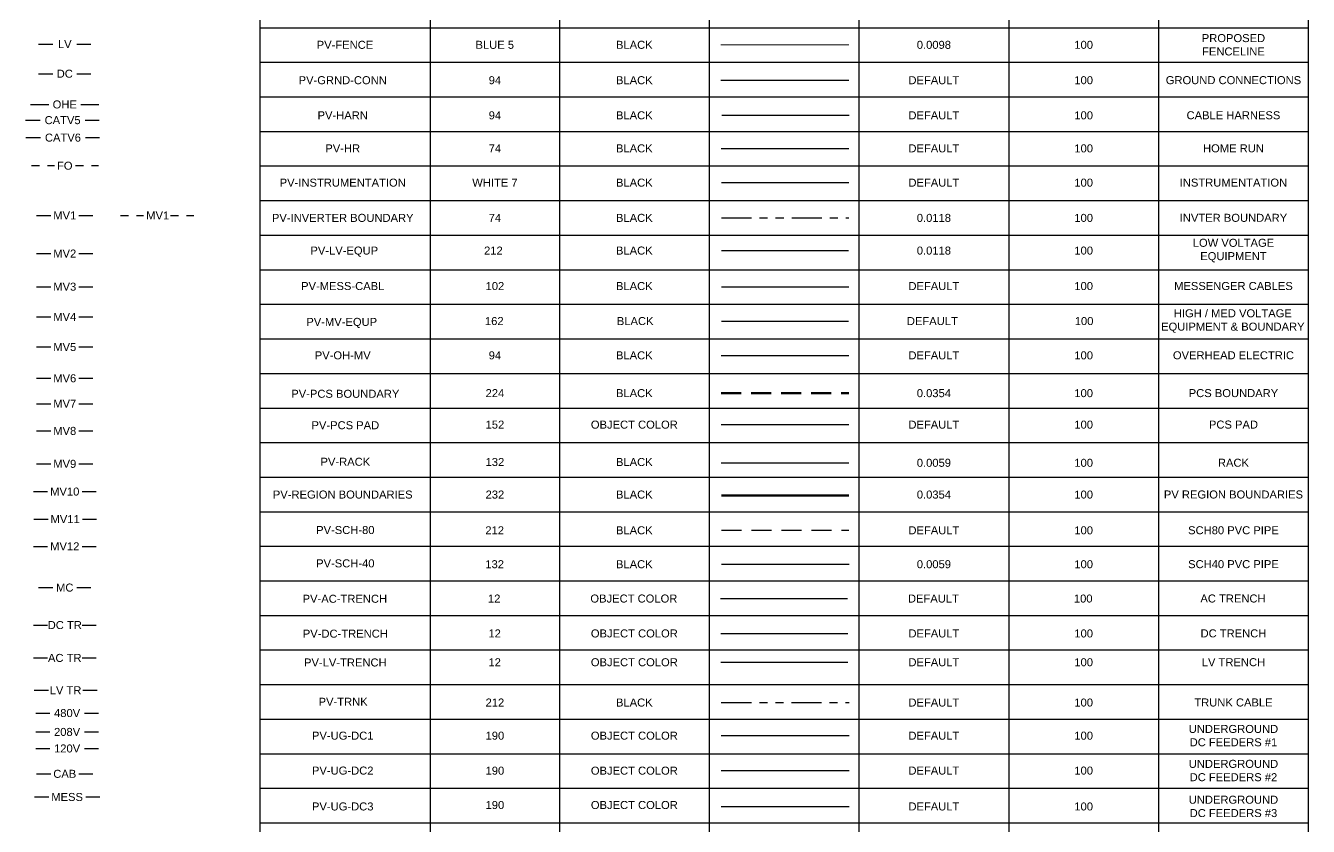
# Model space of a CAD drawing. Header units: feet. Extents: x -21 to 222, y -35 to 17.
# Drawn here: x -20.82 to -4.79, y -24.27 to -14.27 of the extents above; entities that cross this region are included whole.
import ezdxf
from ezdxf.enums import TextEntityAlignment as Align
from ezdxf.lldxf.tags import DXFTag

# ---------------------------------------------------------------- set-up
doc = ezdxf.new("R2010")
doc.units = ezdxf.units.FT
doc.header["$MEASUREMENT"] = 0
for name, pattern in [('DASHDOTX2', [2, 1, -0.5, 0, -0.5]), ('DASHED2', [0.375, 0.25, -0.125]), ('HIDDEN', [0.375, 0.25, -0.125]), ('PHANTOM2', [1.25, 0.625, -0.125, 0.125, -0.125, 0.125, -0.125]), ('PHANTOM4', [0.6875, 0.3125, 0.0625, -0.0625, 0.0625, -0.0625, 0.0625, -0.0625])]:
    doc.linetypes.add(name, pattern=pattern)
for name, color, linetype in [('PV-AC-TRENCH', 12, 'ACTR'), ('PV-DC-TRENCH', 12, 'DCTR'), ('PV-GRND-CONN', 94, 'Continuous'), ('PV-HARN', 94, 'Continuous'), ('PV-HR', 74, 'Continuous'), ('PV-INSTRUMENTATION', 7, 'Continuous'), ('PV-INVERTER BOUNDARY', 74, 'PHANTOM4'), ('PV-LV-EQUP', 212, 'Continuous'), ('PV-LV-TRENCH', 12, 'LVTR'), ('PV-MESS-CABL', 102, 'MESSENGER'), ('PV-MV-EQUIP', 162, 'Continuous'), ('PV-OH-MV', 94, 'OVERHEAD'), ('PV-PCS-PAD', 152, 'Continuous'), ('PV-RACK', 132, 'Continuous'), ('PV-SCH-40', 132, 'Continuous'), ('PV-SCH80', 212, 'HIDDEN'), ('PV-TRNK', 212, 'PHANTOM4'), ('PV-UG-DC1', 190, 'UGDC1'), ('PV-UG-DC2', 190, 'UGDC2'), ('PV-UG-DC3', 190, 'UGDC3')]:
    doc.layers.add(name, color=color, linetype=linetype)
for name, color, linetype, lineweight in [('PV-FENCE', 5, 'FENCELINE1', 20), ('PV-PCS BOUNDARY', 224, 'DASHED2', 90), ('PV-REGION BOUNDARIES', 232, 'Continuous', 90)]:
    doc.layers.add(name, color=color, linetype=linetype, lineweight=lineweight)
doc.styles.add('NEI-A', font='arial.ttf', dxfattribs={"height": 0.1})
tags = doc.linetypes.add('ACTR', pattern='A,0.176989,-0.00441,["AC TR",NEI-A,S=0.1,R=0,X=0,Y=-0.05],-0.425798,0.176989', length=0.784186).pattern_tags.tags
tags[6] = DXFTag(74, 10)
tags = doc.linetypes.add('DCTR', pattern='A,0.176989,-0.000454,["DC TR",NEI-A,S=0.1,R=0,X=0,Y=-0.05],-0.429755,0.176989', length=0.784187).pattern_tags.tags
tags[6] = DXFTag(74, 10)
doc.linetypes.add('FENCELINE1', pattern='A,0.25,-0.1,[133,ltypeshp.shx,S=0.1,R=0,X=-0.1,Y=0],-0.1,1', length=1.45)
tags = doc.linetypes.add('FIBER', pattern='A,0.376989,-0.053001,["FO",NEI-A,S=0.1,R=0,X=0,Y=-0.05],-0.246999,0.376989', length=1.053978).pattern_tags.tags
tags[6] = DXFTag(74, 10)
tags = doc.linetypes.add('G1', pattern='A,0.176989,-0.056821,["G1",NEI-A,S=0.1,R=0,X=0,Y=-0.05],-0.243179,0.176989', length=0.653978).pattern_tags.tags
tags[6] = DXFTag(74, 10)
tags = doc.linetypes.add('LVTR', pattern='A,0.176989,-0.015904,["LV TR",NEI-A,S=0.1,R=0,X=0,Y=-0.05],-0.414304,0.176989', length=0.784186).pattern_tags.tags
tags[6] = DXFTag(74, 10)
tags = doc.linetypes.add('MESSENGER', pattern='A,0.176989,-0.031547,["MESS",NEI-A,S=0.1,R=0,X=0,Y=-0.05],-0.429956,0.176989', length=0.815481).pattern_tags.tags
tags[6] = DXFTag(74, 10)
tags = doc.linetypes.add('OVERHEAD', pattern='A,0.226989,-0.048636,["OHE",NEI-A,S=0.1,R=0,X=0,Y=-0.05],-0.351364,0.226989', length=0.853978).pattern_tags.tags
tags[6] = DXFTag(74, 10)
tags = doc.linetypes.add('UGDC1', pattern='A,0.176989,-0.035266,["DC1",NEI-A,S=0.1,R=0,X=0,Y=-0.05],-0.314734,0.176989', length=0.703978).pattern_tags.tags
tags[6] = DXFTag(74, 10)
tags = doc.linetypes.add('UGDC2', pattern='A,0.176989,-0.035266,["DC2",NEI-A,S=0.1,R=0,X=0,Y=-0.05],-0.314734,0.176989', length=0.703978).pattern_tags.tags
tags[6] = DXFTag(74, 10)
tags = doc.linetypes.add('UGDC3', pattern='A,0.176989,-0.035266,["DC3",NEI-A,S=0.1,R=0,X=0,Y=-0.05],-0.314734,0.176989', length=0.703978).pattern_tags.tags
tags[6] = DXFTag(74, 10)

# ---------------------------------------------------------------- blocks, each defined once
blk = doc.blocks.new('*T5')
at = {"color": 0, "linetype": 'ByBlock', "lineweight": -2, "transparency": 16777216}
for p, q in [((0, 0), (13.101, 0)), ((0, 0), (0, -26.739)), ((13.101, 0), (13.101, -26.739)), ((0, -0.525), (13.101, -0.525)), ((2.127, -0.525), (2.127, -26.739)), ((3.743, -0.525), (3.743, -26.739)), ((5.615, -0.525), (5.615, -26.739)), ((7.486, -0.525), (7.486, -26.739)), ((9.358, -0.525), (9.358, -26.739)), ((11.23, -0.525), (11.23, -26.739)), ((0, -1.256), (13.101, -1.256)), ((0, -1.688), (13.101, -1.688)), ((0, -2.12), (13.101, -2.12)), ((0, -2.552), (13.101, -2.552)), ((0, -2.984), (13.101, -2.984)), ((0, -3.416), (13.101, -3.416)), ((0, -3.848), (13.101, -3.848)), ((0, -4.28), (13.101, -4.28)), ((0, -4.712), (13.101, -4.712)), ((0, -5.144), (13.101, -5.144)), ((0, -5.575), (13.101, -5.575)), ((0, -6.007), (13.101, -6.007)), ((0, -6.439), (13.101, -6.439)), ((0, -6.871), (13.101, -6.871)), ((0, -7.303), (13.101, -7.303)), ((0, -7.735), (13.101, -7.735)), ((0, -8.167), (13.101, -8.167)), ((0, -8.599), (13.101, -8.599)), ((0, -9.031), (13.101, -9.031)), ((0, -9.463), (13.101, -9.463)), ((0, -9.895), (13.101, -9.895)), ((0, -10.327), (13.101, -10.327)), ((0, -10.758), (13.101, -10.758)), ((0, -11.19), (13.101, -11.19)), ((0, -11.622), (13.101, -11.622)), ((0, -12.054), (13.101, -12.054)), ((0, -12.486), (13.101, -12.486)), ((0, -12.918), (13.101, -12.918)), ((0, -13.35), (13.101, -13.35)), ((0, -13.782), (13.101, -13.782)), ((0, -14.214), (13.101, -14.214)), ((0, -14.646), (13.101, -14.646)), ((0, -15.078), (13.101, -15.078)), ((0, -15.51), (13.101, -15.51)), ((0, -15.941), (13.101, -15.941)), ((0, -16.373), (13.101, -16.373)), ((0, -16.805), (13.101, -16.805)), ((0, -17.237), (13.101, -17.237)), ((0, -17.669), (13.101, -17.669)), ((0, -18.101), (13.101, -18.101)), ((0, -18.533), (13.101, -18.533)), ((0, -18.965), (13.101, -18.965)), ((0, -19.397), (13.101, -19.397)), ((0, -19.829), (13.101, -19.829)), ((0, -20.261), (13.101, -20.261)), ((0, -20.693), (13.101, -20.693)), ((0, -21.125), (13.101, -21.125)), ((0, -21.556), (13.101, -21.556)), ((0, -21.988), (13.101, -21.988)), ((0, -22.42), (13.101, -22.42)), ((0, -22.852), (13.101, -22.852)), ((0, -23.284), (13.101, -23.284)), ((0, -23.716), (13.101, -23.716)), ((0, -24.148), (13.101, -24.148)), ((0, -24.58), (13.101, -24.58)), ((0, -25.012), (13.101, -25.012)), ((0, -25.444), (13.101, -25.444)), ((0, -25.876), (13.101, -25.876)), ((0, -26.308), (13.101, -26.308)), ((0, -26.739), (13.101, -26.739))]:
    blk.add_line(p, q, dxfattribs=at)
at = {"color": 0, "transparency": 16777216, "attachment_point": 5, "style": 'NEI-A'}
for s, insert, char_height, width in [('PV ELECTRICAL', (6.551, -0.263), 0.2, 12.98132), ('LINE WEIGHT (IN.)', (8.422, -0.891), 0.15, 1.75162), ('LAYER NAME', (1.063, -0.891), 0.15, 2.00687), ('LAYER COLOR', (2.935, -0.891), 0.15, 1.49637), ('PLOT COLOR', (4.679, -0.891), 0.15, 1.75162), ('LINE TYPE', (6.551, -0.891), 0.15, 1.75162), ('SCREENING', (10.294, -0.891), 0.15, 1.75162), ('NOTES', (12.166, -0.891), 0.15, 1.75162)]:
    blk.add_mtext(s, dxfattribs=dict(at, insert=insert, char_height=char_height, width=width))

msp = doc.modelspace()

# ---------------------------------------------------------------- linework, layer by layer
at = {"layer": 'Defpoints', "linetype": 'Continuous'}
for p, q in [((-20.6602563, -14.5025974), (-20.4832675, -14.5025974)), ((-20.1832675, -14.5025974), (-20.0062787, -14.5025974)), ((-20.6602563, -14.871895), (-20.4832675, -14.871895)), ((-20.1832675, -14.871895), (-20.0062787, -14.871895)), ((-20.7602563, -15.2558354), (-20.5332675, -15.2558354)), ((-20.1332675, -15.2558354), (-19.9062787, -15.2558354)), ((-20.8219323, -15.452096), (-20.6397721, -15.452096)), ((-20.0801178, -15.452096), (-19.9031291, -15.452096)), ((-20.8177896, -15.6704099), (-20.6356294, -15.6704099)), ((-20.0759752, -15.6704099), (-19.8989864, -15.6704099)), ((-20.6852563, -16.6429847), (-20.5082675, -16.6429847)), ((-20.1582675, -16.6429847), (-19.9812787, -16.6429847)), ((-20.6852563, -17.1189595), (-20.5082675, -17.1189595)), ((-20.1582675, -17.1189595), (-19.9812787, -17.1189595)), ((-20.6852563, -17.5326043), (-20.5082675, -17.5326043)), ((-20.1582675, -17.5326043), (-19.9812787, -17.5326043)), ((-20.6852563, -17.9104268), (-20.5082675, -17.9104268)), ((-20.1582675, -17.9104268), (-19.9812787, -17.9104268)), ((-20.6852563, -18.2862311), (-20.5082675, -18.2862311)), ((-20.1582675, -18.2862311), (-19.9812787, -18.2862311)), ((-20.6852563, -18.6772103), (-20.5082675, -18.6772103)), ((-20.1582675, -18.6772103), (-19.9812787, -18.6772103)), ((-20.6852563, -18.9945269), (-20.5082675, -18.9945269)), ((-20.1582675, -18.9945269), (-19.9812787, -18.9945269)), ((-20.6852563, -19.3345089), (-20.5082675, -19.3345089)), ((-20.1582675, -19.3345089), (-19.9812787, -19.3345089)), ((-20.6852563, -19.7458871), (-20.5082675, -19.7458871)), ((-20.1582675, -19.7458871), (-19.9812787, -19.7458871)), ((-20.7241141, -20.0923142), (-20.5471254, -20.0923142)), ((-20.1169168, -20.0923142), (-19.9399281, -20.0923142)), ((-20.7195791, -20.4368367), (-20.5425903, -20.4368367)), ((-20.1123817, -20.4368367), (-19.935393, -20.4368367)), ((-20.7241141, -20.776826), (-20.5471254, -20.776826)), ((-20.1169168, -20.776826), (-19.9399281, -20.776826)), ((-20.6602563, -21.2918029), (-20.4832675, -21.2918029)), ((-20.1832675, -21.2918029), (-20.0062787, -21.2918029)), ((-20.6948515, -22.8594999), (-20.5178627, -22.8594999)), ((-20.0876542, -22.8594999), (-19.9106654, -22.8594999)), ((-20.6948515, -23.095112), (-20.5178627, -23.095112)), ((-20.0876542, -23.095112), (-19.9106654, -23.095112)), ((-20.6948515, -23.301991), (-20.5178627, -23.301991)), ((-20.0876542, -23.301991), (-19.9106654, -23.301991)), ((-20.6852563, -23.6186078), (-20.5082675, -23.6186078)), ((-20.1582675, -23.6186078), (-19.9812787, -23.6186078)), ((-20.7104945, -23.9076311), (-20.5335057, -23.9076311)), ((-20.0720021, -23.9076311), (-19.8950133, -23.9076311))]:
    msp.add_line(p, q, dxfattribs=at)
at = {"layer": 'Defpoints', "linetype": 'DASHDOTX2', "ltscale": 0.1}
for p, q in [((-20.7494104, -16.0182218), (-20.4606941, -16.0182218)), ((-20.2010911, -16.0182218), (-19.9123748, -16.0182218)), ((-19.6365699, -16.6429847), (-19.3478536, -16.6429847)), ((-19.0100513, -16.6429847), (-18.721335, -16.6429847))]:
    msp.add_line(p, q, dxfattribs=at)
at = {"layer": 'Defpoints', "linetype": 'Continuous', "lineweight": -3}
for p, q in [((-20.7241141, -21.7599779), (-20.5471254, -21.7599779)), ((-20.1169168, -21.7599779), (-19.9399281, -21.7599779)), ((-20.7241141, -22.1707787), (-20.5471254, -22.1707787)), ((-20.1169168, -22.1707787), (-19.9399281, -22.1707787)), ((-20.714051, -22.5746997), (-20.5370622, -22.5746997)), ((-20.1068537, -22.5746997), (-19.9298649, -22.5746997))]:
    msp.add_line(p, q, dxfattribs=at)
at = {"layer": 'PV-AC-TRENCH'}
msp.add_line((-12.140657, -21.4289628), (-10.5528591, -21.4289628), dxfattribs=at)
at = {"layer": 'PV-DC-TRENCH'}
msp.add_line((-12.1348436, -21.8647788), (-10.5470457, -21.8647788), dxfattribs=at)
at = {"layer": 'PV-FENCE', "ltscale": 0.5}
msp.add_line((-12.1347289, -14.5112531), (-10.5357044, -14.5112531), dxfattribs=at)
at = {"layer": 'PV-GRND-CONN'}
msp.add_line((-12.135116, -14.9532753), (-10.5350019, -14.9532753), dxfattribs=at)
at = {"layer": 'PV-HARN'}
msp.add_line((-12.1220255, -15.3919841), (-10.5315178, -15.3919841), dxfattribs=at)
at = {"layer": 'PV-HR'}
msp.add_line((-12.1314598, -15.8048584), (-10.5344857, -15.8048584), dxfattribs=at)
at = {"layer": 'PV-INSTRUMENTATION'}
msp.add_line((-12.1250078, -16.2330023), (-10.5377117, -16.2330023), dxfattribs=at)
at = {"layer": 'PV-INVERTER BOUNDARY'}
msp.add_line((-12.1250078, -16.6731129), (-10.5377117, -16.6731129), dxfattribs=at)
at = {"layer": 'PV-LV-EQUP'}
msp.add_line((-12.1251511, -17.0816466), (-10.5378551, -17.0816466), dxfattribs=at)
at = {"layer": 'PV-LV-TRENCH'}
msp.add_line((-12.1348436, -22.2247938), (-10.5470457, -22.2247938), dxfattribs=at)
at = {"layer": 'PV-MESS-CABL'}
msp.add_lwpolyline([(-10.533974, -17.5375295), (-12.1249086, -17.5375295)], dxfattribs=at)
at = {"layer": 'PV-MV-EQUIP'}
msp.add_line((-12.1251511, -17.9622553), (-10.5410812, -17.9622553), dxfattribs=at)
at = {"layer": 'PV-OH-MV'}
msp.add_lwpolyline([(-12.1308736, -18.3906541), (-10.5342996, -18.3906541)], dxfattribs=at)
at = {"layer": 'PV-PCS BOUNDARY'}
msp.add_lwpolyline([(-12.1308736, -18.8629595), (-10.5342996, -18.8629595)], dxfattribs=at)
at = {"layer": 'PV-PCS-PAD'}
msp.add_lwpolyline([(-12.1308736, -19.2561072), (-10.5342996, -19.2561072)], dxfattribs=at)
at = {"layer": 'PV-RACK'}
msp.add_lwpolyline([(-12.1308736, -19.7327875), (-10.5342996, -19.7327875)], dxfattribs=at)
at = {"layer": 'PV-REGION BOUNDARIES'}
msp.add_lwpolyline([(-12.1285343, -20.139684), (-10.5348662, -20.139684)], dxfattribs=at)
at = {"layer": 'PV-SCH-40'}
msp.add_line((-12.1253519, -21.0000296), (-10.5318905, -21.0000296), dxfattribs=at)
at = {"layer": 'PV-SCH80'}
msp.add_line((-12.1253519, -20.5764898), (-10.5371095, -20.5764898), dxfattribs=at)
at = {"layer": 'PV-TRNK'}
msp.add_lwpolyline([(-12.1289701, -22.7279277), (-10.5320858, -22.7279277)], dxfattribs=at)
at = {"layer": 'PV-UG-DC1'}
msp.add_lwpolyline([(-12.1289701, -23.1418881), (-10.5320858, -23.1418881)], dxfattribs=at)
at = {"layer": 'PV-UG-DC2'}
msp.add_lwpolyline([(-12.1289701, -23.5781362), (-10.5320858, -23.5781362)], dxfattribs=at)
at = {"layer": 'PV-UG-DC3'}
msp.add_lwpolyline([(-12.1289701, -24.0262093), (-10.5320858, -24.0262093)], dxfattribs=at)
msp.add_lwpolyline([(-12.1289701, -24.0262093), (-10.5320858, -24.0262093)], dxfattribs=at)

# ---------------------------------------------------------------- block references
msp.add_blockref('*T5', (-17.8951027, -5.2665636))

# ---------------------------------------------------------------- texts
at = {"layer": 'Defpoints', "linetype": 'G1', "style": 'NEI-A'}
for s, p in [('LV', (-20.3332675, -14.5025974)), ('DC', (-20.3332675, -14.871895)), ('OHE', (-20.3332675, -15.2558354)), ('CATV5', (-20.3601174, -15.452096)), ('CATV6', (-20.3559747, -15.6704099)), ('FO', (-20.3332675, -16.0212522)), ('MV1', (-20.3332675, -16.6429847)), ('MV1', (-19.1714813, -16.6429847)), ('MV2', (-20.3332675, -17.1189595)), ('MV3', (-20.3332675, -17.5326043)), ('MV4', (-20.3332675, -17.9104268)), ('MV5', (-20.3332675, -18.2862311)), ('MV6', (-20.3332675, -18.6772103)), ('MV7', (-20.3332675, -18.9945269)), ('MV8', (-20.3332675, -19.3345089)), ('MV9', (-20.3332675, -19.7458871)), ('MV10', (-20.3332675, -20.0923142)), ('MV11', (-20.3287324, -20.4368367)), ('MV12', (-20.3332675, -20.776826)), ('MC', (-20.3332675, -21.2918029)), ('DC TR', (-20.3332675, -21.7599779)), ('AC TR', (-20.3332675, -22.1707787)), ('LV TR', (-20.3232044, -22.5746997)), ('480V', (-20.3040049, -22.8594999)), ('208V', (-20.3040049, -23.095112)), ('120V', (-20.3040049, -23.301991)), ('CAB', (-20.3332675, -23.6186078)), ('MESS', (-20.3040049, -23.9076311))]:
    msp.add_text(s, height=0.1, dxfattribs=at).set_placement(p, align=Align.MIDDLE_CENTER)
at = {"layer": 'PV-AC-TRENCH', "style": 'NEI-A'}
for s, p in [('PV-AC-TRENCH', (-16.833169, -21.4316608)), ('12', (-14.9671874, -21.4289628)), ('OBJECT COLOR', (-13.2218715, -21.4289628)), ('DEFAULT', (-9.4786358, -21.4289628)), ('100', (-7.607018, -21.4289628))]:
    msp.add_text(s, height=0.1, dxfattribs=at).set_placement(p, align=Align.MIDDLE_CENTER)
at = {"layer": 'PV-AC-TRENCH', "insert": (-5.7354002, -21.4289628), "char_height": 0.1, "attachment_point": 5, "style": 'NEI-A'}
msp.add_mtext('AC TRENCH', dxfattribs=at)
at = {"layer": 'PV-DC-TRENCH', "style": 'NEI-A'}
for s, p in [('PV-DC-TRENCH', (-16.8273557, -21.8674768)), ('12', (-14.9613741, -21.8647788)), ('OBJECT COLOR', (-13.2160581, -21.8647788)), ('DEFAULT', (-9.4728225, -21.8647788)), ('100', (-7.6012046, -21.8647788))]:
    msp.add_text(s, height=0.1, dxfattribs=at).set_placement(p, align=Align.MIDDLE_CENTER)
at = {"layer": 'PV-DC-TRENCH', "linetype": 'PHANTOM2', "insert": (-5.7295868, -21.8647788), "char_height": 0.1, "attachment_point": 5, "style": 'NEI-A'}
msp.add_mtext('DC TRENCH', dxfattribs=at)
at = {"layer": 'PV-FENCE', "linetype": 'FIBER', "style": 'NEI-A'}
for s, p in [('PV-FENCE', (-16.8316699, -14.5112526)), ('BLUE 5', (-14.9600521, -14.5112526)), ('BLACK', (-13.2160581, -14.5112526)), ('0.0098', (-9.4728225, -14.5112526)), ('100', (-7.6012046, -14.5112526))]:
    msp.add_text(s, height=0.1, dxfattribs=at).set_placement(p, align=Align.MIDDLE_CENTER)
at = {"layer": 'PV-FENCE', "insert": (-5.7295868, -14.5112531), "char_height": 0.1, "attachment_point": 5, "style": 'NEI-A'}
msp.add_mtext_dynamic_manual_height_columns('PROPOSED FENCELINE', width=0.663226783, gutter_width=0.5, heights=[0], dxfattribs=at)
at = {"layer": 'PV-GRND-CONN', "style": 'NEI-A'}
for s, p in [('PV-GRND-CONN', (-16.8599106, -14.9532753)), ('94', (-14.9581901, -14.9532753)), ('BLACK', (-13.2160581, -14.9532753)), ('DEFAULT', (-9.4728225, -14.9532753)), ('100', (-7.6012046, -14.9532753))]:
    msp.add_text(s, height=0.1, dxfattribs=at).set_placement(p, align=Align.MIDDLE_CENTER)
at = {"layer": 'PV-GRND-CONN', "insert": (-5.7295868, -14.9532753), "char_height": 0.1, "attachment_point": 5, "style": 'NEI-A'}
msp.add_mtext('GROUND CONNECTIONS', dxfattribs=at)
at = {"layer": 'PV-HARN', "style": 'NEI-A'}
for s, p in [('PV-HARN', (-16.8599106, -15.3919841)), ('94', (-14.9581901, -15.3919841)), ('BLACK', (-13.2160581, -15.3919841)), ('DEFAULT', (-9.4728225, -15.3919841)), ('100', (-7.6012046, -15.3919841))]:
    msp.add_text(s, height=0.1, dxfattribs=at).set_placement(p, align=Align.MIDDLE_CENTER)
at = {"layer": 'PV-HARN', "insert": (-5.7295868, -15.3919841), "char_height": 0.1, "attachment_point": 5, "style": 'NEI-A'}
msp.add_mtext('CABLE HARNESS', dxfattribs=at)
at = {"layer": 'PV-HR', "style": 'NEI-A'}
for s, p in [('PV-HR', (-16.8599106, -15.8048584)), ('74', (-14.9581901, -15.8048584)), ('BLACK', (-13.2160581, -15.8048584)), ('DEFAULT', (-9.4728225, -15.8048584)), ('100', (-7.6012046, -15.8048584))]:
    msp.add_text(s, height=0.1, dxfattribs=at).set_placement(p, align=Align.MIDDLE_CENTER)
at = {"layer": 'PV-HR', "linetype": 'PHANTOM2', "insert": (-5.7295868, -15.8048584), "char_height": 0.1, "attachment_point": 5, "style": 'NEI-A'}
msp.add_mtext('HOME RUN', dxfattribs=at)
at = {"layer": 'PV-INSTRUMENTATION', "style": 'NEI-A'}
for s, p in [('PV-INSTRUMENTATION', (-16.8599106, -16.2330023)), ('WHITE 7', (-14.9581901, -16.2330023)), ('BLACK', (-13.2160581, -16.2330023)), ('DEFAULT', (-9.4728225, -16.2330023)), ('100', (-7.6012046, -16.2330023))]:
    msp.add_text(s, height=0.1, dxfattribs=at).set_placement(p, align=Align.MIDDLE_CENTER)
at = {"layer": 'PV-INSTRUMENTATION', "linetype": 'PHANTOM2', "insert": (-5.7295868, -16.2330023), "char_height": 0.1, "attachment_point": 5, "style": 'NEI-A'}
msp.add_mtext('INSTRUMENTATION', dxfattribs=at)
at = {"layer": 'PV-INVERTER BOUNDARY', "style": 'NEI-A'}
for s, p in [('PV-INVERTER BOUNDARY', (-16.8599106, -16.6731129)), ('74', (-14.9581901, -16.6731129)), ('BLACK', (-13.2160581, -16.6731129)), ('0.0118', (-9.4728225, -16.6731129)), ('100', (-7.6012046, -16.6731129))]:
    msp.add_text(s, height=0.1, dxfattribs=at).set_placement(p, align=Align.MIDDLE_CENTER)
at = {"layer": 'PV-INVERTER BOUNDARY', "linetype": 'PHANTOM2', "insert": (-5.7295868, -16.6731129), "char_height": 0.1, "attachment_point": 5, "style": 'NEI-A'}
msp.add_mtext('INVTER BOUNDARY', dxfattribs=at)
at = {"layer": 'PV-LV-EQUP', "style": 'NEI-A'}
for s, p in [('PV-LV-EQUP', (-16.8406009, -17.0816466)), ('212', (-14.9771727, -17.0816466)), ('BLACK', (-13.2160581, -17.0816466)), ('0.0118', (-9.4728225, -17.0816466)), ('100', (-7.6012046, -17.0816466))]:
    msp.add_text(s, height=0.1, dxfattribs=at).set_placement(p, align=Align.MIDDLE_CENTER)
at = {"layer": 'PV-LV-EQUP', "linetype": 'PHANTOM2', "insert": (-5.7295868, -17.0816466), "char_height": 0.1, "attachment_point": 5, "style": 'NEI-A'}
msp.add_mtext('LOW VOLTAGE\\PEQUIPMENT', dxfattribs=at)
at = {"layer": 'PV-LV-TRENCH', "style": 'NEI-A'}
for s, p in [('PV-LV-TRENCH', (-16.8273557, -22.2274917)), ('12', (-14.9613741, -22.2247938)), ('OBJECT COLOR', (-13.2160581, -22.2247938)), ('DEFAULT', (-9.4728225, -22.2247938)), ('100', (-7.6012046, -22.2247938))]:
    msp.add_text(s, height=0.1, dxfattribs=at).set_placement(p, align=Align.MIDDLE_CENTER)
at = {"layer": 'PV-LV-TRENCH', "linetype": 'PHANTOM2', "insert": (-5.7295868, -22.2247938), "char_height": 0.1, "attachment_point": 5, "style": 'NEI-A'}
msp.add_mtext('LV TRENCH', dxfattribs=at)
at = {"layer": 'PV-MESS-CABL', "style": 'NEI-A'}
for s, p in [('PV-MESS-CABL', (-16.8599106, -17.5249224)), ('102', (-14.9581901, -17.5249224)), ('BLACK', (-13.2160581, -17.5249224)), ('DEFAULT', (-9.4728225, -17.5249224)), ('100', (-7.6012046, -17.5249224))]:
    msp.add_text(s, height=0.1, dxfattribs=at).set_placement(p, align=Align.MIDDLE_CENTER)
at = {"layer": 'PV-MESS-CABL', "insert": (-5.7295868, -17.5249224), "char_height": 0.1, "attachment_point": 5, "style": 'NEI-A'}
msp.add_mtext('MESSENGER CABLES', dxfattribs=at)
at = {"layer": 'PV-MV-EQUIP', "style": 'NEI-A'}
for s, p in [('PV-MV-EQUP', (-16.872243, -17.9726793)), ('162', (-14.9662338, -17.9622553)), ('BLACK', (-13.2055915, -17.9622553)), ('DEFAULT', (-9.4925692, -17.9622553)), ('100', (-7.5959657, -17.9622553))]:
    msp.add_text(s, height=0.1, dxfattribs=at).set_placement(p, align=Align.MIDDLE_CENTER)
at = {"layer": 'PV-MV-EQUIP', "linetype": 'PHANTOM2', "insert": (-5.7373285, -17.9622553), "char_height": 0.1, "attachment_point": 5, "style": 'NEI-A'}
msp.add_mtext('HIGH / MED VOLTAGE\\PEQUIPMENT & BOUNDARY', dxfattribs=at)
at = {"layer": 'PV-OH-MV', "style": 'NEI-A'}
for s, p in [('PV-OH-MV', (-16.8599106, -18.3906541)), ('94', (-14.9581901, -18.3906541)), ('BLACK', (-13.2160581, -18.3906541)), ('DEFAULT', (-9.4728225, -18.3906541)), ('100', (-7.6012046, -18.3906541))]:
    msp.add_text(s, height=0.1, dxfattribs=at).set_placement(p, align=Align.MIDDLE_CENTER)
at = {"layer": 'PV-OH-MV', "insert": (-5.7295868, -18.3906541), "char_height": 0.1, "attachment_point": 5, "style": 'NEI-A'}
msp.add_mtext('OVERHEAD ELECTRIC', dxfattribs=at)
at = {"layer": 'PV-PCS BOUNDARY', "style": 'NEI-A'}
for s, p in [('PV-PCS BOUNDARY', (-16.8273557, -18.8705972)), ('224', (-14.9581901, -18.8629595)), ('BLACK', (-13.2160581, -18.8629595)), ('0.0354', (-9.4728225, -18.8629595)), ('100', (-7.6012046, -18.8629595))]:
    msp.add_text(s, height=0.1, dxfattribs=at).set_placement(p, align=Align.MIDDLE_CENTER)
at = {"layer": 'PV-PCS BOUNDARY', "insert": (-5.7295868, -18.8629595), "char_height": 0.1, "attachment_point": 5, "style": 'NEI-A'}
msp.add_mtext('PCS BOUNDARY', dxfattribs=at)
at = {"layer": 'PV-PCS-PAD', "style": 'NEI-A'}
for s, p in [('PV-PCS PAD', (-16.8273557, -19.2637449)), ('152', (-14.9581901, -19.2561072)), ('OBJECT COLOR', (-13.2160581, -19.2561072)), ('DEFAULT', (-9.4728225, -19.2561072)), ('100', (-7.6012046, -19.2561072))]:
    msp.add_text(s, height=0.1, dxfattribs=at).set_placement(p, align=Align.MIDDLE_CENTER)
at = {"layer": 'PV-PCS-PAD', "insert": (-5.7295868, -19.2561072), "char_height": 0.1, "attachment_point": 5, "style": 'NEI-A'}
msp.add_mtext('PCS PAD', dxfattribs=at)
at = {"layer": 'PV-RACK', "style": 'NEI-A'}
for s, p in [('PV-RACK', (-16.8273557, -19.7200433)), ('132', (-14.9581901, -19.7231749)), ('BLACK', (-13.2160581, -19.7231749)), ('0.0059', (-9.4728225, -19.7327875)), ('100', (-7.6012046, -19.7327875))]:
    msp.add_text(s, height=0.1, dxfattribs=at).set_placement(p, align=Align.MIDDLE_CENTER)
at = {"layer": 'PV-RACK', "insert": (-5.7295868, -19.7327875), "char_height": 0.1, "attachment_point": 5, "style": 'NEI-A'}
msp.add_mtext('RACK', dxfattribs=at)
at = {"layer": 'PV-REGION BOUNDARIES', "style": 'NEI-A'}
for s, p in [('PV-REGION BOUNDARIES', (-16.8599106, -20.1296376)), ('232', (-14.9581901, -20.1296376)), ('BLACK', (-13.2160581, -20.1296376)), ('0.0354', (-9.4728225, -20.1296376)), ('100', (-7.6012046, -20.1296376))]:
    msp.add_text(s, height=0.1, dxfattribs=at).set_placement(p, align=Align.MIDDLE_CENTER)
at = {"layer": 'PV-REGION BOUNDARIES', "insert": (-5.7295868, -20.1296376), "char_height": 0.1, "attachment_point": 5, "style": 'NEI-A'}
msp.add_mtext('PV REGION BOUNDARIES', dxfattribs=at)
at = {"layer": 'PV-SCH-40', "style": 'NEI-A'}
for s, p in [('PV-SCH-40', (-16.8273557, -20.9895068)), ('132', (-14.9613741, -21.0000296)), ('BLACK', (-13.2160581, -21.0000296)), ('0.0059', (-9.4728225, -21.0000296)), ('100', (-7.6012046, -21.0000296))]:
    msp.add_text(s, height=0.1, dxfattribs=at).set_placement(p, align=Align.MIDDLE_CENTER)
at = {"layer": 'PV-SCH-40', "linetype": 'PHANTOM2', "insert": (-5.7295868, -21.0000296), "char_height": 0.1, "attachment_point": 5, "style": 'NEI-A'}
msp.add_mtext('SCH40 PVC PIPE', dxfattribs=at)
at = {"layer": 'PV-SCH80', "style": 'NEI-A'}
for s, p in [('PV-SCH-80', (-16.8273557, -20.5728117)), ('212', (-14.9613741, -20.5764898)), ('BLACK', (-13.2160581, -20.5764898)), ('DEFAULT', (-9.4728225, -20.5764898)), ('100', (-7.6012046, -20.5764898))]:
    msp.add_text(s, height=0.1, dxfattribs=at).set_placement(p, align=Align.MIDDLE_CENTER)
at = {"layer": 'PV-SCH80', "linetype": 'PHANTOM2', "insert": (-5.7295868, -20.5764898), "char_height": 0.1, "width": 1.311837136, "attachment_point": 5, "style": 'NEI-A'}
msp.add_mtext('SCH80 PVC PIPE', dxfattribs=at)
at = {"layer": 'PV-TRNK', "style": 'NEI-A'}
for s, p in [('PV-TRNK', (-16.8547065, -22.7182183)), ('212', (-14.9581901, -22.7279277)), ('BLACK', (-13.2160581, -22.7279277)), ('DEFAULT', (-9.4728225, -22.7279277)), ('100', (-7.6012046, -22.7279277))]:
    msp.add_text(s, height=0.1, dxfattribs=at).set_placement(p, align=Align.MIDDLE_CENTER)
at = {"layer": 'PV-TRNK', "linetype": 'PHANTOM2', "insert": (-5.7295868, -22.7279277), "char_height": 0.1, "attachment_point": 5, "style": 'NEI-A'}
msp.add_mtext('TRUNK CABLE', dxfattribs=at)
at = {"layer": 'PV-UG-DC1', "style": 'NEI-A'}
for s, p in [('PV-UG-DC1', (-16.8599106, -23.1418881)), ('190', (-14.9581901, -23.1418881)), ('OBJECT COLOR', (-13.2160581, -23.1418881)), ('DEFAULT', (-9.4728225, -23.1418881)), ('100', (-7.6012046, -23.1418881))]:
    msp.add_text(s, height=0.1, dxfattribs=at).set_placement(p, align=Align.MIDDLE_CENTER)
at = {"layer": 'PV-UG-DC1', "linetype": 'PHANTOM2', "insert": (-5.7295868, -23.1418881), "char_height": 0.1, "attachment_point": 5, "style": 'NEI-A'}
msp.add_mtext('UNDERGROUND \\PDC FEEDERS #1', dxfattribs=at)
at = {"layer": 'PV-UG-DC2', "style": 'NEI-A'}
for s, p in [('PV-UG-DC2', (-16.8599106, -23.5781362)), ('190', (-14.9581901, -23.5791693)), ('OBJECT COLOR', (-13.2160581, -23.5791693)), ('DEFAULT', (-9.4728225, -23.5781362)), ('100', (-7.6012046, -23.5781362))]:
    msp.add_text(s, height=0.1, dxfattribs=at).set_placement(p, align=Align.MIDDLE_CENTER)
at = {"layer": 'PV-UG-DC2', "linetype": 'PHANTOM2', "insert": (-5.7295868, -23.5781362), "char_height": 0.1, "attachment_point": 5, "style": 'NEI-A'}
msp.add_mtext('UNDERGROUND \\PDC FEEDERS #2', dxfattribs=at)
at = {"layer": 'PV-UG-DC3', "style": 'NEI-A'}
for s, p in [('PV-UG-DC3', (-16.8599106, -24.0262093)), ('190', (-14.9581901, -24.0082224)), ('OBJECT COLOR', (-13.2160581, -24.0082224)), ('DEFAULT', (-9.4728225, -24.0262093)), ('100', (-7.6012046, -24.0262093))]:
    msp.add_text(s, height=0.1, dxfattribs=at).set_placement(p, align=Align.MIDDLE_CENTER)
at = {"layer": 'PV-UG-DC3', "linetype": 'PHANTOM2', "insert": (-5.7295868, -24.0262093), "char_height": 0.1, "attachment_point": 5, "style": 'NEI-A'}
msp.add_mtext('UNDERGROUND \\PDC FEEDERS #3', dxfattribs=at)

doc.saveas('drawing.dxf')
